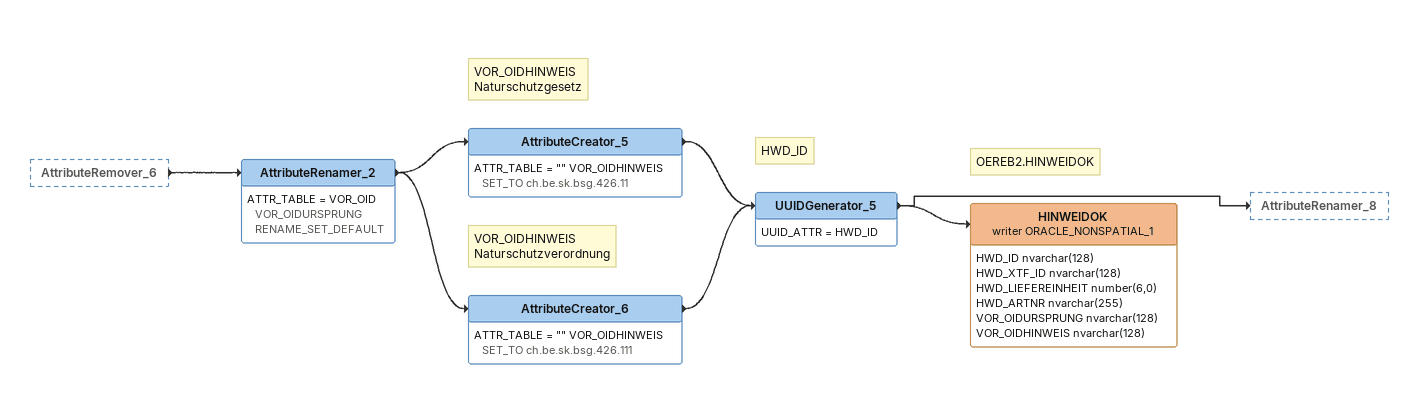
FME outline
AttributeRemover_6 [outside]
    -> AttributeRenamer_2
AttributeRenamer_2
    ATTR_TABLE = VOR_OID VOR_OIDURSPRUNG RENAME_SET_DEFAULT
    -> AttributeCreator_6
    -> AttributeCreator_5
Note: VOR_OIDHINWEIS / Naturschutzgesetz
AttributeCreator_5
    ATTR_TABLE = "" VOR_OIDHINWEIS SET_TO ch.be.sk.bsg.426.11
    -> UUIDGenerator_5
Note: VOR_OIDHINWEIS Naturschutzverordnung
AttributeCreator_6
    ATTR_TABLE = "" VOR_OIDHINWEIS SET_TO ch.be.sk.bsg.426.111
    -> UUIDGenerator_5
Note: HWD_ID
UUIDGenerator_5
    UUID_ATTR = HWD_ID
    -> HINWEIDOK (writer ORACLE_NONSPATIAL_1)
    -> AttributeRenamer_8
Note: OEREB2.HINWEIDOK
HINWEIDOK (writer ORACLE_NONSPATIAL_1)
    attributes: HWD_ID nvarchar(128), HWD_XTF_ID nvarchar(128), HWD_LIEFEREINHEIT number(6,0), HWD_ARTNR nvarchar(255), VOR_OIDURSPRUNG nvarchar(128), VOR_OIDHINWEIS nvarchar(128)
